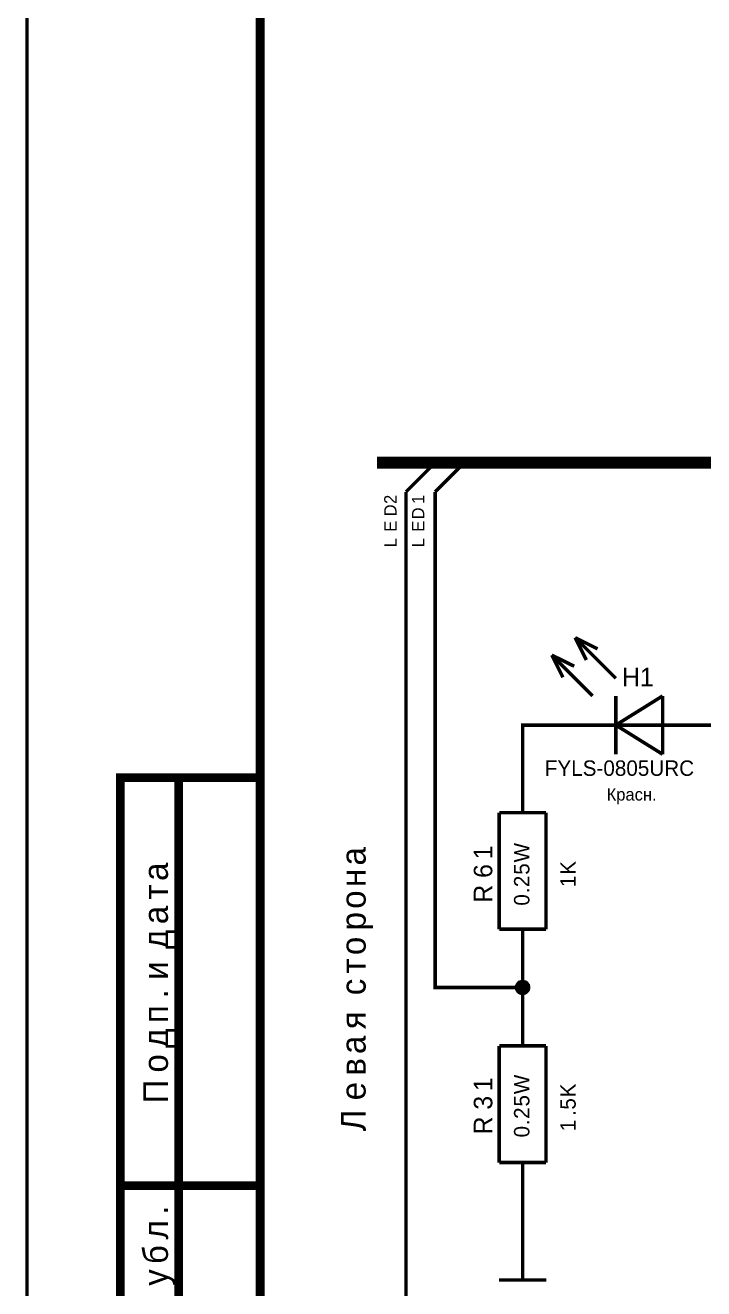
# Model space of a CAD drawing. Header units: millimetres. Extents: x 0 to 420, y 0 to 297.
# Drawn here: x -0.1 to 58.1, y 109.2 to 217.5 of the extents above; entities that cross this region are included whole.
import ezdxf

# ---------------------------------------------------------------- set-up
doc = ezdxf.new("R2010")
doc.units = ezdxf.units.MM
doc.layers.add('Sheet', color=255, linetype='Continuous')

msp = doc.modelspace()

# ---------------------------------------------------------------- linework, layer by layer
at = {"layer": 'Sheet'}
for points, const_width in [([(0.1, 297), (419.9, 297), (419.9, 0), (0.1, 0), (0.1, 297)], 0.3), ([(0.1, 297), (419.9, 297), (419.9, 0), (0.1, 0), (0.1, 297)], 0.3), ([(0.1, 297), (0.1, 0), (419.9, 0), (419.9, 297), (0.1, 297), (0.1, 297)], 0.0991), ([(0.1, 297), (0.1, 0), (419.9, 0), (419.9, 297), (0.1, 297), (0.1, 297)], 0.0991), ([(20.09, 292), (414.92, 292), (414.92, 8), (20.09, 8), (20.09, 292)], 0.749), ([(8.11, 152.99), (20.09, 152.99), (20.09, 8), (8.11, 8), (8.11, 152.99)], 0.749)]:
    msp.add_lwpolyline(points, close=True, dxfattribs=dict(at, const_width=const_width))
for points, const_width in [([(364.93, 117.49), (364.93, 179.99), (30.09, 179.99)], 1.02), ([(32.59, 177.49), (35.09, 179.99)], 0.3), ([(35.09, 177.49), (37.59, 179.99)], 0.3), ([(42.59, 77.5), (32.59, 77.5), (32.59, 177.49)], 0.3), ([(42.59, 134.99), (35.09, 134.99), (35.09, 177.49)], 0.3), ([(50.58, 161.5), (47.09, 164.99)], 0.3), ([(48.05, 163.07), (47.09, 164.99)], 0.3), ([(47.09, 164.99), (49.01, 164.03)], 0.3), ([(48.58, 159.99), (45.09, 163.49)], 0.3), ([(46.05, 161.58), (45.09, 163.49)], 0.3), ([(45.09, 163.49), (47.01, 162.54)], 0.3), ([(50.58, 157.49), (54.59, 159.99)], 0.3), ([(50.58, 159.99), (50.58, 154.99)], 0.3), ([(54.59, 159.99), (54.59, 154.99)], 0.3), ([(47.58, 157.49), (42.59, 157.49), (42.59, 152.49)], 0.3), ([(50.08, 157.49), (47.58, 157.49)], 0.3), ([(55.08, 157.49), (50.08, 157.49)], 0.3), ([(54.59, 154.99), (50.58, 157.49)], 0.3), ([(55.08, 157.49), (57.58, 157.49)], 0.3), ([(57.58, 157.49), (62.58, 157.49)], 0.3), ([(13.11, 152.99), (13.11, 8)], 0.749), ([(42.59, 149.99), (42.59, 152.49)], 0.3), ([(40.58, 149.99), (44.59, 149.99)], 0.3), ([(40.58, 139.99), (40.58, 149.99)], 0.3), ([(44.59, 139.99), (44.59, 149.99)], 0.3), ([(40.58, 139.99), (44.59, 139.99)], 0.3), ([(42.59, 139.99), (42.59, 137.49)], 0.3), ([(42.59, 132.49), (42.59, 134.99), (42.59, 137.49)], 0.3), ([(42.07, 134.99), (42.07, 135.02), (42.07, 135.04), (42.07, 135.07), (42.09, 135.09), (42.09, 135.12), (42.09, 135.14), (42.11, 135.17), (42.11, 135.19), (42.12, 135.2), (42.14, 135.24), (42.16, 135.25), (42.16, 135.27), (42.17, 135.29), (42.19, 135.32), (42.21, 135.34), (42.22, 135.35), (42.24, 135.37), (42.25, 135.39), (42.29, 135.4), (42.3, 135.42), (42.32, 135.42), (42.34, 135.44), (42.37, 135.45), (42.39, 135.47), (42.4, 135.47), (42.44, 135.48), (42.45, 135.48), (42.49, 135.48), (42.5, 135.5), (42.54, 135.5), (42.55, 135.5), (42.59, 135.5)], 0.3), ([(42.07, 134.99), (42.07, 135.02), (42.07, 135.04), (42.07, 135.07), (42.09, 135.09), (42.09, 135.12), (42.09, 135.14), (42.11, 135.17), (42.11, 135.19), (42.12, 135.2), (42.14, 135.24), (42.16, 135.25), (42.16, 135.27), (42.17, 135.29), (42.19, 135.32), (42.21, 135.34), (42.22, 135.35), (42.24, 135.37), (42.25, 135.39), (42.29, 135.4), (42.3, 135.42), (42.32, 135.42), (42.34, 135.44), (42.37, 135.45), (42.39, 135.47), (42.4, 135.47), (42.44, 135.48), (42.45, 135.48), (42.49, 135.48), (42.5, 135.5), (42.54, 135.5), (42.55, 135.5), (42.59, 135.5)], 0.3), ([(42.07, 134.99), (42.07, 135.02), (42.07, 135.04), (42.07, 135.07), (42.09, 135.09), (42.09, 135.12), (42.09, 135.14), (42.11, 135.17), (42.11, 135.19), (42.12, 135.2), (42.14, 135.24), (42.16, 135.25), (42.16, 135.27), (42.17, 135.29), (42.19, 135.32), (42.21, 135.34), (42.22, 135.35), (42.24, 135.37), (42.25, 135.39), (42.29, 135.4), (42.3, 135.42), (42.32, 135.42), (42.34, 135.44), (42.37, 135.45), (42.39, 135.47), (42.4, 135.47), (42.44, 135.48), (42.45, 135.48), (42.49, 135.48), (42.5, 135.5), (42.54, 135.5), (42.55, 135.5), (42.59, 135.5)], 0.3), ([(42.07, 134.99), (42.07, 135.02), (42.07, 135.04), (42.07, 135.07), (42.09, 135.09), (42.09, 135.12), (42.09, 135.14), (42.11, 135.17), (42.11, 135.19), (42.12, 135.2), (42.14, 135.24), (42.16, 135.25), (42.16, 135.27), (42.17, 135.29), (42.19, 135.32), (42.21, 135.34), (42.22, 135.35), (42.24, 135.37), (42.25, 135.39), (42.29, 135.4), (42.3, 135.42), (42.32, 135.42), (42.34, 135.44), (42.37, 135.45), (42.39, 135.47), (42.4, 135.47), (42.44, 135.48), (42.45, 135.48), (42.49, 135.48), (42.5, 135.5), (42.54, 135.5), (42.55, 135.5), (42.59, 135.5)], 0.3), ([(42.07, 134.99), (42.07, 135.02), (42.07, 135.04), (42.07, 135.07), (42.09, 135.09), (42.09, 135.12), (42.09, 135.14), (42.11, 135.17), (42.11, 135.19), (42.12, 135.2), (42.14, 135.24), (42.16, 135.25), (42.16, 135.27), (42.17, 135.29), (42.19, 135.32), (42.21, 135.34), (42.22, 135.35), (42.24, 135.37), (42.25, 135.39), (42.29, 135.4), (42.3, 135.42), (42.32, 135.42), (42.34, 135.44), (42.37, 135.45), (42.39, 135.47), (42.4, 135.47), (42.44, 135.48), (42.45, 135.48), (42.49, 135.48), (42.5, 135.5), (42.54, 135.5), (42.55, 135.5), (42.59, 135.5)], 0.0991), ([(42.07, 134.99), (42.07, 135.02), (42.07, 135.04), (42.07, 135.07), (42.09, 135.09), (42.09, 135.12), (42.09, 135.14), (42.11, 135.17), (42.11, 135.19), (42.12, 135.2), (42.14, 135.24), (42.16, 135.25), (42.16, 135.27), (42.17, 135.29), (42.19, 135.32), (42.21, 135.34), (42.22, 135.35), (42.24, 135.37), (42.25, 135.39), (42.29, 135.4), (42.3, 135.42), (42.32, 135.42), (42.34, 135.44), (42.37, 135.45), (42.39, 135.47), (42.4, 135.47), (42.44, 135.48), (42.45, 135.48), (42.49, 135.48), (42.5, 135.5), (42.54, 135.5), (42.55, 135.5), (42.59, 135.5)], 0.0991), ([(42.07, 134.99), (42.07, 135.02), (42.07, 135.04), (42.07, 135.07), (42.09, 135.09), (42.09, 135.12), (42.09, 135.14), (42.11, 135.17), (42.11, 135.19), (42.12, 135.2), (42.14, 135.24), (42.16, 135.25), (42.16, 135.27), (42.17, 135.29), (42.19, 135.32), (42.21, 135.34), (42.22, 135.35), (42.24, 135.37), (42.25, 135.39), (42.29, 135.4), (42.3, 135.42), (42.32, 135.42), (42.34, 135.44), (42.37, 135.45), (42.39, 135.47), (42.4, 135.47), (42.44, 135.48), (42.45, 135.48), (42.49, 135.48), (42.5, 135.5), (42.54, 135.5), (42.55, 135.5), (42.59, 135.5)], 0.0991), ([(42.07, 134.99), (42.07, 135.02), (42.07, 135.04), (42.07, 135.07), (42.09, 135.09), (42.09, 135.12), (42.09, 135.14), (42.11, 135.17), (42.11, 135.19), (42.12, 135.2), (42.14, 135.24), (42.16, 135.25), (42.16, 135.27), (42.17, 135.29), (42.19, 135.32), (42.21, 135.34), (42.22, 135.35), (42.24, 135.37), (42.25, 135.39), (42.29, 135.4), (42.3, 135.42), (42.32, 135.42), (42.34, 135.44), (42.37, 135.45), (42.39, 135.47), (42.4, 135.47), (42.44, 135.48), (42.45, 135.48), (42.49, 135.48), (42.5, 135.5), (42.54, 135.5), (42.55, 135.5), (42.59, 135.5)], 0.0991), ([(42.59, 135.5), (42.59, 135.5)], 0.3), ([(42.59, 135.5), (42.62, 135.5), (42.64, 135.5), (42.67, 135.5), (42.69, 135.48), (42.72, 135.48), (42.73, 135.48), (42.77, 135.47), (42.78, 135.47), (42.8, 135.45), (42.83, 135.44), (42.85, 135.42), (42.87, 135.42), (42.88, 135.4), (42.92, 135.39), (42.93, 135.37), (42.95, 135.35), (42.97, 135.34), (42.98, 135.32), (43, 135.29), (43.02, 135.27), (43.02, 135.25), (43.03, 135.24), (43.05, 135.2), (43.07, 135.19), (43.07, 135.17), (43.08, 135.14), (43.08, 135.12), (43.08, 135.09), (43.1, 135.07), (43.1, 135.04), (43.1, 135.02), (43.1, 134.99)], 0.3), ([(42.59, 135.5), (42.59, 135.5)], 0.3), ([(42.59, 135.5), (42.62, 135.5), (42.64, 135.5), (42.67, 135.5), (42.69, 135.48), (42.72, 135.48), (42.73, 135.48), (42.77, 135.47), (42.78, 135.47), (42.8, 135.45), (42.83, 135.44), (42.85, 135.42), (42.87, 135.42), (42.88, 135.4), (42.92, 135.39), (42.93, 135.37), (42.95, 135.35), (42.97, 135.34), (42.98, 135.32), (43, 135.29), (43.02, 135.27), (43.02, 135.25), (43.03, 135.24), (43.05, 135.2), (43.07, 135.19), (43.07, 135.17), (43.08, 135.14), (43.08, 135.12), (43.08, 135.09), (43.1, 135.07), (43.1, 135.04), (43.1, 135.02), (43.1, 134.99)], 0.3), ([(42.59, 135.5), (42.59, 135.5)], 0.3), ([(42.59, 135.5), (42.62, 135.5), (42.64, 135.5), (42.67, 135.5), (42.69, 135.48), (42.72, 135.48), (42.73, 135.48), (42.77, 135.47), (42.78, 135.47), (42.8, 135.45), (42.83, 135.44), (42.85, 135.42), (42.87, 135.42), (42.88, 135.4), (42.92, 135.39), (42.93, 135.37), (42.95, 135.35), (42.97, 135.34), (42.98, 135.32), (43, 135.29), (43.02, 135.27), (43.02, 135.25), (43.03, 135.24), (43.05, 135.2), (43.07, 135.19), (43.07, 135.17), (43.08, 135.14), (43.08, 135.12), (43.08, 135.09), (43.1, 135.07), (43.1, 135.04), (43.1, 135.02), (43.1, 134.99)], 0.3), ([(42.59, 135.5), (42.59, 135.5)], 0.3), ([(42.59, 135.5), (42.62, 135.5), (42.64, 135.5), (42.67, 135.5), (42.69, 135.48), (42.72, 135.48), (42.73, 135.48), (42.77, 135.47), (42.78, 135.47), (42.8, 135.45), (42.83, 135.44), (42.85, 135.42), (42.87, 135.42), (42.88, 135.4), (42.92, 135.39), (42.93, 135.37), (42.95, 135.35), (42.97, 135.34), (42.98, 135.32), (43, 135.29), (43.02, 135.27), (43.02, 135.25), (43.03, 135.24), (43.05, 135.2), (43.07, 135.19), (43.07, 135.17), (43.08, 135.14), (43.08, 135.12), (43.08, 135.09), (43.1, 135.07), (43.1, 135.04), (43.1, 135.02), (43.1, 134.99)], 0.3), ([(42.59, 135.5), (42.59, 135.5)], 0.0991), ([(42.59, 135.5), (42.62, 135.5), (42.64, 135.5), (42.67, 135.5), (42.69, 135.48), (42.72, 135.48), (42.73, 135.48), (42.77, 135.47), (42.78, 135.47), (42.8, 135.45), (42.83, 135.44), (42.85, 135.42), (42.87, 135.42), (42.88, 135.4), (42.92, 135.39), (42.93, 135.37), (42.95, 135.35), (42.97, 135.34), (42.98, 135.32), (43, 135.29), (43.02, 135.27), (43.02, 135.25), (43.03, 135.24), (43.05, 135.2), (43.07, 135.19), (43.07, 135.17), (43.08, 135.14), (43.08, 135.12), (43.08, 135.09), (43.1, 135.07), (43.1, 135.04), (43.1, 135.02), (43.1, 134.99)], 0.0991), ([(42.59, 135.5), (42.59, 135.5)], 0.0991), ([(42.59, 135.5), (42.62, 135.5), (42.64, 135.5), (42.67, 135.5), (42.69, 135.48), (42.72, 135.48), (42.73, 135.48), (42.77, 135.47), (42.78, 135.47), (42.8, 135.45), (42.83, 135.44), (42.85, 135.42), (42.87, 135.42), (42.88, 135.4), (42.92, 135.39), (42.93, 135.37), (42.95, 135.35), (42.97, 135.34), (42.98, 135.32), (43, 135.29), (43.02, 135.27), (43.02, 135.25), (43.03, 135.24), (43.05, 135.2), (43.07, 135.19), (43.07, 135.17), (43.08, 135.14), (43.08, 135.12), (43.08, 135.09), (43.1, 135.07), (43.1, 135.04), (43.1, 135.02), (43.1, 134.99)], 0.0991), ([(42.59, 135.5), (42.59, 135.5)], 0.0991), ([(42.59, 135.5), (42.62, 135.5), (42.64, 135.5), (42.67, 135.5), (42.69, 135.48), (42.72, 135.48), (42.73, 135.48), (42.77, 135.47), (42.78, 135.47), (42.8, 135.45), (42.83, 135.44), (42.85, 135.42), (42.87, 135.42), (42.88, 135.4), (42.92, 135.39), (42.93, 135.37), (42.95, 135.35), (42.97, 135.34), (42.98, 135.32), (43, 135.29), (43.02, 135.27), (43.02, 135.25), (43.03, 135.24), (43.05, 135.2), (43.07, 135.19), (43.07, 135.17), (43.08, 135.14), (43.08, 135.12), (43.08, 135.09), (43.1, 135.07), (43.1, 135.04), (43.1, 135.02), (43.1, 134.99)], 0.0991), ([(42.59, 135.5), (42.59, 135.5)], 0.0991), ([(42.59, 135.5), (42.62, 135.5), (42.64, 135.5), (42.67, 135.5), (42.69, 135.48), (42.72, 135.48), (42.73, 135.48), (42.77, 135.47), (42.78, 135.47), (42.8, 135.45), (42.83, 135.44), (42.85, 135.42), (42.87, 135.42), (42.88, 135.4), (42.92, 135.39), (42.93, 135.37), (42.95, 135.35), (42.97, 135.34), (42.98, 135.32), (43, 135.29), (43.02, 135.27), (43.02, 135.25), (43.03, 135.24), (43.05, 135.2), (43.07, 135.19), (43.07, 135.17), (43.08, 135.14), (43.08, 135.12), (43.08, 135.09), (43.1, 135.07), (43.1, 135.04), (43.1, 135.02), (43.1, 134.99)], 0.0991), ([(42.59, 134.49), (42.55, 134.49), (42.54, 134.49), (42.5, 134.49), (42.49, 134.51), (42.45, 134.51), (42.44, 134.51), (42.4, 134.52), (42.39, 134.52), (42.37, 134.54), (42.34, 134.56), (42.32, 134.56), (42.3, 134.57), (42.29, 134.59), (42.25, 134.61), (42.24, 134.62), (42.22, 134.64), (42.21, 134.66), (42.19, 134.67), (42.17, 134.69), (42.16, 134.71), (42.16, 134.72), (42.14, 134.76), (42.12, 134.77), (42.11, 134.79), (42.11, 134.82), (42.09, 134.84), (42.09, 134.86), (42.09, 134.89), (42.07, 134.91), (42.07, 134.94), (42.07, 134.95), (42.07, 134.99)], 0.3), ([(42.07, 134.99), (42.07, 134.99)], 0.3), ([(42.59, 134.49), (42.55, 134.49), (42.54, 134.49), (42.5, 134.49), (42.49, 134.51), (42.45, 134.51), (42.44, 134.51), (42.4, 134.52), (42.39, 134.52), (42.37, 134.54), (42.34, 134.56), (42.32, 134.56), (42.3, 134.57), (42.29, 134.59), (42.25, 134.61), (42.24, 134.62), (42.22, 134.64), (42.21, 134.66), (42.19, 134.67), (42.17, 134.69), (42.16, 134.71), (42.16, 134.72), (42.14, 134.76), (42.12, 134.77), (42.11, 134.79), (42.11, 134.82), (42.09, 134.84), (42.09, 134.86), (42.09, 134.89), (42.07, 134.91), (42.07, 134.94), (42.07, 134.95), (42.07, 134.99)], 0.3), ([(42.07, 134.99), (42.07, 134.99)], 0.3), ([(42.59, 134.49), (42.55, 134.49), (42.54, 134.49), (42.5, 134.49), (42.49, 134.51), (42.45, 134.51), (42.44, 134.51), (42.4, 134.52), (42.39, 134.52), (42.37, 134.54), (42.34, 134.56), (42.32, 134.56), (42.3, 134.57), (42.29, 134.59), (42.25, 134.61), (42.24, 134.62), (42.22, 134.64), (42.21, 134.66), (42.19, 134.67), (42.17, 134.69), (42.16, 134.71), (42.16, 134.72), (42.14, 134.76), (42.12, 134.77), (42.11, 134.79), (42.11, 134.82), (42.09, 134.84), (42.09, 134.86), (42.09, 134.89), (42.07, 134.91), (42.07, 134.94), (42.07, 134.95), (42.07, 134.99)], 0.3), ([(42.07, 134.99), (42.07, 134.99)], 0.3), ([(42.59, 134.49), (42.55, 134.49), (42.54, 134.49), (42.5, 134.49), (42.49, 134.51), (42.45, 134.51), (42.44, 134.51), (42.4, 134.52), (42.39, 134.52), (42.37, 134.54), (42.34, 134.56), (42.32, 134.56), (42.3, 134.57), (42.29, 134.59), (42.25, 134.61), (42.24, 134.62), (42.22, 134.64), (42.21, 134.66), (42.19, 134.67), (42.17, 134.69), (42.16, 134.71), (42.16, 134.72), (42.14, 134.76), (42.12, 134.77), (42.11, 134.79), (42.11, 134.82), (42.09, 134.84), (42.09, 134.86), (42.09, 134.89), (42.07, 134.91), (42.07, 134.94), (42.07, 134.95), (42.07, 134.99)], 0.3), ([(42.07, 134.99), (42.07, 134.99)], 0.3), ([(42.59, 134.49), (42.55, 134.49), (42.54, 134.49), (42.5, 134.49), (42.49, 134.51), (42.45, 134.51), (42.44, 134.51), (42.4, 134.52), (42.39, 134.52), (42.37, 134.54), (42.34, 134.56), (42.32, 134.56), (42.3, 134.57), (42.29, 134.59), (42.25, 134.61), (42.24, 134.62), (42.22, 134.64), (42.21, 134.66), (42.19, 134.67), (42.17, 134.69), (42.16, 134.71), (42.16, 134.72), (42.14, 134.76), (42.12, 134.77), (42.11, 134.79), (42.11, 134.82), (42.09, 134.84), (42.09, 134.86), (42.09, 134.89), (42.07, 134.91), (42.07, 134.94), (42.07, 134.95), (42.07, 134.99)], 0.0991), ([(42.07, 134.99), (42.07, 134.99)], 0.0991), ([(42.59, 134.49), (42.55, 134.49), (42.54, 134.49), (42.5, 134.49), (42.49, 134.51), (42.45, 134.51), (42.44, 134.51), (42.4, 134.52), (42.39, 134.52), (42.37, 134.54), (42.34, 134.56), (42.32, 134.56), (42.3, 134.57), (42.29, 134.59), (42.25, 134.61), (42.24, 134.62), (42.22, 134.64), (42.21, 134.66), (42.19, 134.67), (42.17, 134.69), (42.16, 134.71), (42.16, 134.72), (42.14, 134.76), (42.12, 134.77), (42.11, 134.79), (42.11, 134.82), (42.09, 134.84), (42.09, 134.86), (42.09, 134.89), (42.07, 134.91), (42.07, 134.94), (42.07, 134.95), (42.07, 134.99)], 0.0991), ([(42.07, 134.99), (42.07, 134.99)], 0.0991), ([(42.59, 134.49), (42.55, 134.49), (42.54, 134.49), (42.5, 134.49), (42.49, 134.51), (42.45, 134.51), (42.44, 134.51), (42.4, 134.52), (42.39, 134.52), (42.37, 134.54), (42.34, 134.56), (42.32, 134.56), (42.3, 134.57), (42.29, 134.59), (42.25, 134.61), (42.24, 134.62), (42.22, 134.64), (42.21, 134.66), (42.19, 134.67), (42.17, 134.69), (42.16, 134.71), (42.16, 134.72), (42.14, 134.76), (42.12, 134.77), (42.11, 134.79), (42.11, 134.82), (42.09, 134.84), (42.09, 134.86), (42.09, 134.89), (42.07, 134.91), (42.07, 134.94), (42.07, 134.95), (42.07, 134.99)], 0.0991), ([(42.07, 134.99), (42.07, 134.99)], 0.0991), ([(42.59, 134.49), (42.55, 134.49), (42.54, 134.49), (42.5, 134.49), (42.49, 134.51), (42.45, 134.51), (42.44, 134.51), (42.4, 134.52), (42.39, 134.52), (42.37, 134.54), (42.34, 134.56), (42.32, 134.56), (42.3, 134.57), (42.29, 134.59), (42.25, 134.61), (42.24, 134.62), (42.22, 134.64), (42.21, 134.66), (42.19, 134.67), (42.17, 134.69), (42.16, 134.71), (42.16, 134.72), (42.14, 134.76), (42.12, 134.77), (42.11, 134.79), (42.11, 134.82), (42.09, 134.84), (42.09, 134.86), (42.09, 134.89), (42.07, 134.91), (42.07, 134.94), (42.07, 134.95), (42.07, 134.99)], 0.0991), ([(42.07, 134.99), (42.07, 134.99)], 0.0991), ([(43.1, 134.99), (43.1, 134.95), (43.1, 134.94), (43.1, 134.91), (43.08, 134.89), (43.08, 134.86), (43.08, 134.84), (43.07, 134.82), (43.07, 134.79), (43.05, 134.77), (43.03, 134.76), (43.02, 134.72), (43.02, 134.71), (43, 134.69), (42.98, 134.67), (42.97, 134.66), (42.95, 134.64), (42.93, 134.62), (42.92, 134.61), (42.88, 134.59), (42.87, 134.57), (42.85, 134.56), (42.83, 134.56), (42.8, 134.54), (42.78, 134.52), (42.77, 134.52), (42.73, 134.51), (42.72, 134.51), (42.69, 134.51), (42.67, 134.49), (42.64, 134.49), (42.62, 134.49), (42.59, 134.49)], 0.3), ([(43.1, 134.99), (43.1, 134.95), (43.1, 134.94), (43.1, 134.91), (43.08, 134.89), (43.08, 134.86), (43.08, 134.84), (43.07, 134.82), (43.07, 134.79), (43.05, 134.77), (43.03, 134.76), (43.02, 134.72), (43.02, 134.71), (43, 134.69), (42.98, 134.67), (42.97, 134.66), (42.95, 134.64), (42.93, 134.62), (42.92, 134.61), (42.88, 134.59), (42.87, 134.57), (42.85, 134.56), (42.83, 134.56), (42.8, 134.54), (42.78, 134.52), (42.77, 134.52), (42.73, 134.51), (42.72, 134.51), (42.69, 134.51), (42.67, 134.49), (42.64, 134.49), (42.62, 134.49), (42.59, 134.49)], 0.3), ([(43.1, 134.99), (43.1, 134.95), (43.1, 134.94), (43.1, 134.91), (43.08, 134.89), (43.08, 134.86), (43.08, 134.84), (43.07, 134.82), (43.07, 134.79), (43.05, 134.77), (43.03, 134.76), (43.02, 134.72), (43.02, 134.71), (43, 134.69), (42.98, 134.67), (42.97, 134.66), (42.95, 134.64), (42.93, 134.62), (42.92, 134.61), (42.88, 134.59), (42.87, 134.57), (42.85, 134.56), (42.83, 134.56), (42.8, 134.54), (42.78, 134.52), (42.77, 134.52), (42.73, 134.51), (42.72, 134.51), (42.69, 134.51), (42.67, 134.49), (42.64, 134.49), (42.62, 134.49), (42.59, 134.49)], 0.3), ([(43.1, 134.99), (43.1, 134.95), (43.1, 134.94), (43.1, 134.91), (43.08, 134.89), (43.08, 134.86), (43.08, 134.84), (43.07, 134.82), (43.07, 134.79), (43.05, 134.77), (43.03, 134.76), (43.02, 134.72), (43.02, 134.71), (43, 134.69), (42.98, 134.67), (42.97, 134.66), (42.95, 134.64), (42.93, 134.62), (42.92, 134.61), (42.88, 134.59), (42.87, 134.57), (42.85, 134.56), (42.83, 134.56), (42.8, 134.54), (42.78, 134.52), (42.77, 134.52), (42.73, 134.51), (42.72, 134.51), (42.69, 134.51), (42.67, 134.49), (42.64, 134.49), (42.62, 134.49), (42.59, 134.49)], 0.3), ([(43.1, 134.99), (43.1, 134.95), (43.1, 134.94), (43.1, 134.91), (43.08, 134.89), (43.08, 134.86), (43.08, 134.84), (43.07, 134.82), (43.07, 134.79), (43.05, 134.77), (43.03, 134.76), (43.02, 134.72), (43.02, 134.71), (43, 134.69), (42.98, 134.67), (42.97, 134.66), (42.95, 134.64), (42.93, 134.62), (42.92, 134.61), (42.88, 134.59), (42.87, 134.57), (42.85, 134.56), (42.83, 134.56), (42.8, 134.54), (42.78, 134.52), (42.77, 134.52), (42.73, 134.51), (42.72, 134.51), (42.69, 134.51), (42.67, 134.49), (42.64, 134.49), (42.62, 134.49), (42.59, 134.49)], 0.0991), ([(43.1, 134.99), (43.1, 134.95), (43.1, 134.94), (43.1, 134.91), (43.08, 134.89), (43.08, 134.86), (43.08, 134.84), (43.07, 134.82), (43.07, 134.79), (43.05, 134.77), (43.03, 134.76), (43.02, 134.72), (43.02, 134.71), (43, 134.69), (42.98, 134.67), (42.97, 134.66), (42.95, 134.64), (42.93, 134.62), (42.92, 134.61), (42.88, 134.59), (42.87, 134.57), (42.85, 134.56), (42.83, 134.56), (42.8, 134.54), (42.78, 134.52), (42.77, 134.52), (42.73, 134.51), (42.72, 134.51), (42.69, 134.51), (42.67, 134.49), (42.64, 134.49), (42.62, 134.49), (42.59, 134.49)], 0.0991), ([(43.1, 134.99), (43.1, 134.95), (43.1, 134.94), (43.1, 134.91), (43.08, 134.89), (43.08, 134.86), (43.08, 134.84), (43.07, 134.82), (43.07, 134.79), (43.05, 134.77), (43.03, 134.76), (43.02, 134.72), (43.02, 134.71), (43, 134.69), (42.98, 134.67), (42.97, 134.66), (42.95, 134.64), (42.93, 134.62), (42.92, 134.61), (42.88, 134.59), (42.87, 134.57), (42.85, 134.56), (42.83, 134.56), (42.8, 134.54), (42.78, 134.52), (42.77, 134.52), (42.73, 134.51), (42.72, 134.51), (42.69, 134.51), (42.67, 134.49), (42.64, 134.49), (42.62, 134.49), (42.59, 134.49)], 0.0991), ([(43.1, 134.99), (43.1, 134.95), (43.1, 134.94), (43.1, 134.91), (43.08, 134.89), (43.08, 134.86), (43.08, 134.84), (43.07, 134.82), (43.07, 134.79), (43.05, 134.77), (43.03, 134.76), (43.02, 134.72), (43.02, 134.71), (43, 134.69), (42.98, 134.67), (42.97, 134.66), (42.95, 134.64), (42.93, 134.62), (42.92, 134.61), (42.88, 134.59), (42.87, 134.57), (42.85, 134.56), (42.83, 134.56), (42.8, 134.54), (42.78, 134.52), (42.77, 134.52), (42.73, 134.51), (42.72, 134.51), (42.69, 134.51), (42.67, 134.49), (42.64, 134.49), (42.62, 134.49), (42.59, 134.49)], 0.0991), ([(43.1, 134.99), (43.1, 134.99), (43.1, 134.99), (43.1, 134.99), (43.1, 134.99), (43.1, 134.99), (43.1, 134.99), (43.1, 134.99), (43.1, 134.99), (43.1, 134.99), (43.1, 134.99), (43.1, 134.99), (43.1, 134.99), (43.1, 134.99), (43.1, 134.99), (43.1, 134.99), (43.1, 134.99), (43.1, 134.99), (43.1, 134.99), (43.1, 134.99), (43.1, 134.99), (43.1, 134.99), (43.1, 134.99), (43.1, 134.99), (43.1, 134.99), (43.1, 134.99), (43.1, 134.99), (43.1, 134.99), (43.1, 134.99), (43.1, 134.99), (43.1, 134.99), (43.1, 134.99), (43.1, 134.99)], 0.3), ([(43.1, 134.99), (43.1, 134.99)], 0.3), ([(43.1, 134.99), (43.1, 134.99), (43.1, 134.99), (43.1, 134.99), (43.1, 134.99), (43.1, 134.99), (43.1, 134.99), (43.1, 134.99), (43.1, 134.99), (43.1, 134.99), (43.1, 134.99), (43.1, 134.99), (43.1, 134.99), (43.1, 134.99), (43.1, 134.99), (43.1, 134.99), (43.1, 134.99), (43.1, 134.99), (43.1, 134.99), (43.1, 134.99), (43.1, 134.99), (43.1, 134.99), (43.1, 134.99), (43.1, 134.99), (43.1, 134.99), (43.1, 134.99), (43.1, 134.99), (43.1, 134.99), (43.1, 134.99), (43.1, 134.99), (43.1, 134.99), (43.1, 134.99), (43.1, 134.99)], 0.3), ([(43.1, 134.99), (43.1, 134.99)], 0.3), ([(43.1, 134.99), (43.1, 134.99), (43.1, 134.99), (43.1, 134.99), (43.1, 134.99), (43.1, 134.99), (43.1, 134.99), (43.1, 134.99), (43.1, 134.99), (43.1, 134.99), (43.1, 134.99), (43.1, 134.99), (43.1, 134.99), (43.1, 134.99), (43.1, 134.99), (43.1, 134.99), (43.1, 134.99), (43.1, 134.99), (43.1, 134.99), (43.1, 134.99), (43.1, 134.99), (43.1, 134.99), (43.1, 134.99), (43.1, 134.99), (43.1, 134.99), (43.1, 134.99), (43.1, 134.99), (43.1, 134.99), (43.1, 134.99), (43.1, 134.99), (43.1, 134.99), (43.1, 134.99), (43.1, 134.99)], 0.3), ([(43.1, 134.99), (43.1, 134.99)], 0.3), ([(43.1, 134.99), (43.1, 134.99), (43.1, 134.99), (43.1, 134.99), (43.1, 134.99), (43.1, 134.99), (43.1, 134.99), (43.1, 134.99), (43.1, 134.99), (43.1, 134.99), (43.1, 134.99), (43.1, 134.99), (43.1, 134.99), (43.1, 134.99), (43.1, 134.99), (43.1, 134.99), (43.1, 134.99), (43.1, 134.99), (43.1, 134.99), (43.1, 134.99), (43.1, 134.99), (43.1, 134.99), (43.1, 134.99), (43.1, 134.99), (43.1, 134.99), (43.1, 134.99), (43.1, 134.99), (43.1, 134.99), (43.1, 134.99), (43.1, 134.99), (43.1, 134.99), (43.1, 134.99), (43.1, 134.99)], 0.3), ([(43.1, 134.99), (43.1, 134.99)], 0.3), ([(43.1, 134.99), (43.1, 134.99), (43.1, 134.99), (43.1, 134.99), (43.1, 134.99), (43.1, 134.99), (43.1, 134.99), (43.1, 134.99), (43.1, 134.99), (43.1, 134.99), (43.1, 134.99), (43.1, 134.99), (43.1, 134.99), (43.1, 134.99), (43.1, 134.99), (43.1, 134.99), (43.1, 134.99), (43.1, 134.99), (43.1, 134.99), (43.1, 134.99), (43.1, 134.99), (43.1, 134.99), (43.1, 134.99), (43.1, 134.99), (43.1, 134.99), (43.1, 134.99), (43.1, 134.99), (43.1, 134.99), (43.1, 134.99), (43.1, 134.99), (43.1, 134.99), (43.1, 134.99), (43.1, 134.99)], 0.0991), ([(43.1, 134.99), (43.1, 134.99)], 0.0991), ([(43.1, 134.99), (43.1, 134.99), (43.1, 134.99), (43.1, 134.99), (43.1, 134.99), (43.1, 134.99), (43.1, 134.99), (43.1, 134.99), (43.1, 134.99), (43.1, 134.99), (43.1, 134.99), (43.1, 134.99), (43.1, 134.99), (43.1, 134.99), (43.1, 134.99), (43.1, 134.99), (43.1, 134.99), (43.1, 134.99), (43.1, 134.99), (43.1, 134.99), (43.1, 134.99), (43.1, 134.99), (43.1, 134.99), (43.1, 134.99), (43.1, 134.99), (43.1, 134.99), (43.1, 134.99), (43.1, 134.99), (43.1, 134.99), (43.1, 134.99), (43.1, 134.99), (43.1, 134.99), (43.1, 134.99)], 0.0991), ([(43.1, 134.99), (43.1, 134.99)], 0.0991), ([(43.1, 134.99), (43.1, 134.99), (43.1, 134.99), (43.1, 134.99), (43.1, 134.99), (43.1, 134.99), (43.1, 134.99), (43.1, 134.99), (43.1, 134.99), (43.1, 134.99), (43.1, 134.99), (43.1, 134.99), (43.1, 134.99), (43.1, 134.99), (43.1, 134.99), (43.1, 134.99), (43.1, 134.99), (43.1, 134.99), (43.1, 134.99), (43.1, 134.99), (43.1, 134.99), (43.1, 134.99), (43.1, 134.99), (43.1, 134.99), (43.1, 134.99), (43.1, 134.99), (43.1, 134.99), (43.1, 134.99), (43.1, 134.99), (43.1, 134.99), (43.1, 134.99), (43.1, 134.99), (43.1, 134.99)], 0.0991), ([(43.1, 134.99), (43.1, 134.99)], 0.0991), ([(43.1, 134.99), (43.1, 134.99), (43.1, 134.99), (43.1, 134.99), (43.1, 134.99), (43.1, 134.99), (43.1, 134.99), (43.1, 134.99), (43.1, 134.99), (43.1, 134.99), (43.1, 134.99), (43.1, 134.99), (43.1, 134.99), (43.1, 134.99), (43.1, 134.99), (43.1, 134.99), (43.1, 134.99), (43.1, 134.99), (43.1, 134.99), (43.1, 134.99), (43.1, 134.99), (43.1, 134.99), (43.1, 134.99), (43.1, 134.99), (43.1, 134.99), (43.1, 134.99), (43.1, 134.99), (43.1, 134.99), (43.1, 134.99), (43.1, 134.99), (43.1, 134.99), (43.1, 134.99), (43.1, 134.99)], 0.0991), ([(43.1, 134.99), (43.1, 134.99)], 0.0991), ([(42.59, 129.99), (42.59, 132.49)], 0.3), ([(40.58, 129.99), (44.59, 129.99)], 0.3), ([(40.58, 119.99), (40.58, 129.99)], 0.3), ([(44.59, 119.99), (44.59, 129.99)], 0.3), ([(40.58, 119.99), (44.59, 119.99)], 0.3), ([(42.59, 119.99), (42.59, 117.49)], 0.3), ([(8.11, 118), (20.09, 118)], 0.749), ([(42.59, 114.98), (42.59, 117.49)], 0.3), ([(42.59, 114.98), (42.59, 109.92)], 0.3), ([(40.55, 109.92), (44.62, 109.92)], 0.3)]:
    msp.add_lwpolyline(points, dxfattribs=dict(at, const_width=const_width))
at = {"layer": 'Sheet', "const_width": 0.508}
msp.add_lwpolyline([(42.25, 135, 1), (42.75, 135, 1)], format="xyb", close=True, dxfattribs=at)

# ---------------------------------------------------------------- texts
at = {"layer": 'Sheet'}
for s, height, p in [('2', 1.06, (31.78, 176.45)), ('1', 1.06, (34.16, 176.45)), ('D', 1.06, (31.78, 175.39)), ('D', 1.06, (34.16, 175.13)), ('E', 1.06, (31.78, 174.07)), ('E', 1.06, (34.16, 174.07)), ('L', 1.06, (31.78, 172.74)), ('L', 1.06, (34.16, 172.74)), ('W', 1.32, (43.17, 145.72)), ('а', 2.12, (29.13, 145.45)), ('1', 1.59, (39.99, 145.98)), ('а', 2.12, (12.18, 144.13)), ('6', 1.59, (39.99, 144.39)), ('5', 1.32, (43.17, 144.66)), ('K', 1.32, (47.14, 144.66)), ('н', 2.12, (29.13, 143.6)), ('2', 1.32, (43.17, 143.6)), ('1', 1.32, (47.14, 143.6)), ('т', 2.12, (12.18, 142.54)), ('о', 2.12, (29.13, 141.74)), ('R', 1.59, (39.99, 142.27)), ('.', 1.32, (43.17, 143.07)), ('а', 2.12, (12.18, 140.42)), ('0', 1.32, (43.17, 142.01)), ('р', 2.12, (29.13, 139.89)), ('д', 2.12, (12.18, 138.3)), ('о', 2.12, (29.13, 137.77)), ('и', 2.12, (12.18, 135.65)), ('т', 2.12, (29.13, 136.18)), ('с', 2.12, (29.13, 134.33)), ('.', 2.12, (12.18, 134.06)), ('п', 2.12, (12.18, 131.94)), ('я', 2.12, (29.13, 131.41)), ('д', 2.12, (12.18, 129.82)), ('а', 2.12, (29.13, 129.29)), ('о', 2.12, (12.18, 127.7)), ('в', 2.12, (29.13, 127.44)), ('П', 2.12, (12.18, 125.05)), ('е', 2.12, (29.13, 125.32)), ('1', 1.59, (39.99, 126.11)), ('W', 1.32, (43.17, 125.85)), ('K', 1.32, (47.14, 125.58)), ('5', 1.32, (43.17, 124.79)), ('3', 1.59, (39.99, 124.52)), ('2', 1.32, (43.17, 123.73)), ('5', 1.32, (47.14, 124.52)), ('Л', 2.12, (29.13, 122.67)), ('R', 1.59, (39.99, 122.4)), ('.', 1.32, (43.17, 123.2)), ('1', 1.32, (47.14, 122.67)), ('.', 1.32, (47.14, 123.99)), ('0', 1.32, (43.17, 122.14)), ('.', 2.12, (12.18, 115.51)), ('л', 2.12, (12.18, 113.4)), ('б', 2.12, (12.18, 111.28)), ('у', 2.12, (12.18, 109.42))]:
    msp.add_text(s, height=height, rotation=90, dxfattribs=at).set_placement(p)
for s, height, p in [('H1', 1.59, (51.11, 160.82)), ('FYLS-0805URC', 1.3247, (44.49, 153.14)), ('Красн.', 1.06, (49.79, 151.02))]:
    msp.add_text(s, height=height, dxfattribs=at).set_placement(p)

doc.saveas('drawing.dxf')
